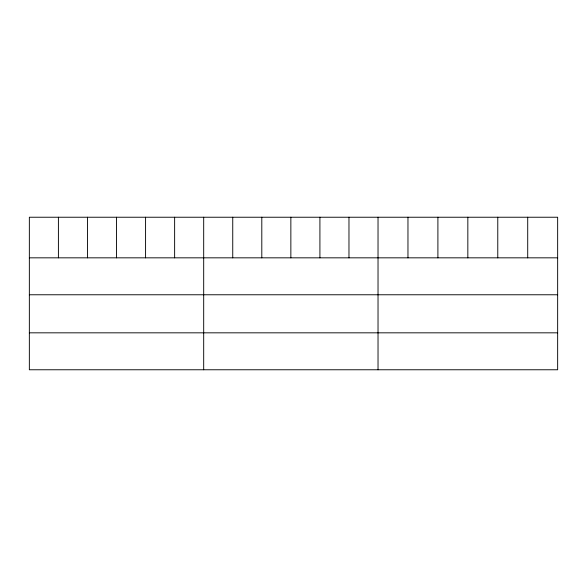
<?xml version="1.0" encoding="UTF-8"?>
<svg xmlns="http://www.w3.org/2000/svg" width="587" height="587" viewBox="0 0 587 587"><rect width="100%" height="100%" fill="white"/><g stroke="black" fill="none" stroke-linecap="round" stroke-linejoin="round"><path stroke-width="0.88" d="M557.65 257.832L557.65 369.766L29.35 369.766L29.35 217.234L557.65 217.234L557.65 257.832L29.35 257.832M29.35 294.769L557.65 294.769M29.35 332.829L557.65 332.829M527.713 217.234L527.713 257.832M497.776 217.234L497.776 257.832M467.839 217.234L467.839 257.832M437.902 217.234L437.902 257.832M407.965 217.234L407.965 257.832M378.028 217.234L378.028 369.766M348.972 217.234L348.972 257.832M319.915 217.234L319.915 257.832M290.858 217.234L290.858 257.832M261.802 217.234L261.802 257.832M232.745 217.234L232.745 257.832M203.689 217.234L203.689 369.766M174.632 217.234L174.632 257.832M145.576 217.234L145.576 257.832M116.52 217.234L116.52 257.832M87.463 217.234L87.463 257.832M58.406 217.234L58.406 257.832"/></g></svg>
